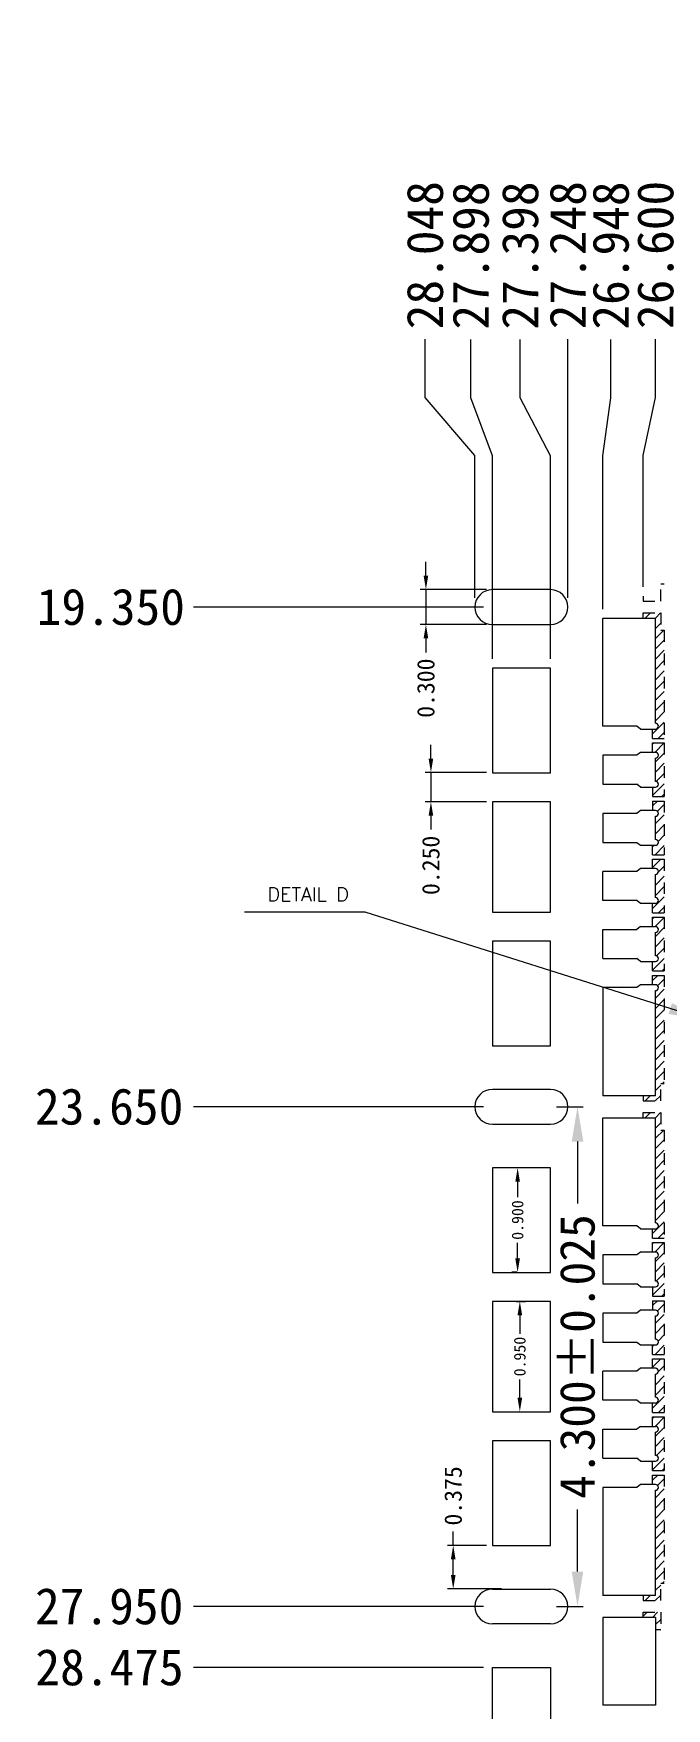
# Model space of a CAD drawing. Extents: x 1695.8 to 1728.7, y 273.4 to 317.1.
# Drawn here: x 1696.84 to 1702.29, y 288.24 to 302.65 of the extents above; entities that cross this region are included whole.
import ezdxf

# ---------------------------------------------------------------- set-up
doc = ezdxf.new("R2010")
doc.units = 0
doc.header["$MEASUREMENT"] = 0
doc.linetypes.add('HIDDEN', pattern=[0.375, 0.25, -0.125])
for name, color, linetype in [('ETCH', 4, 'Continuous'), ('LFBOTTOM', 4, 'Continuous'), ('LFTOP', 7, 'Continuous'), ('标注', 4, 'Continuous')]:
    doc.layers.add(name, color=color, linetype=linetype)
doc.styles.add('SIMPLEX', font='SIMPLEX')
doc.styles.add('宋体', font='')
doc.styles.get('宋体').set_extended_font_data('SimSun')
doc.dimstyles.new('2-0', dxfattribs={"dimtxt": 0.08, "dimasz": 0.12, "dimexe": 0.05, "dimexo": 0.025, "dimgap": 0.025, "dimtad": 0, "dimdec": 3, "dimzin": 1, "dimdsep": 46, "dimtxsty": 'SIMPLEX', "dimcen": 0.05, "dimadec": 0, "dimazin": 0, "dimtfac": 1, "dimtdec": 3, "dimtmove": 0, "dimatfit": 3, "dimfxl": 1, "dimarcsym": 0})
doc.dimstyles.new('ISO-25', dxfattribs={"dimtxt": 2.5, "dimasz": 2.5, "dimexe": 1.25, "dimexo": 0.625, "dimtad": 1, "dimtxsty": 'Standard', "dimcen": 2.5, "dimadec": 0, "dimazin": 0, "dimtfac": 1, "dimtmove": 0, "dimatfit": 3, "dimfxl": 1, "dimarcsym": 0})
doc.dimstyles.get("Standard").update_dxf_attribs({"dimscale": 1.5625, "dimtxt": 0.16, "dimasz": 0.16, "dimexe": 0.05, "dimexo": 0.05, "dimgap": 0.05, "dimtad": 0, "dimtih": 1, "dimtoh": 1, "dimdec": 3, "dimzin": 1, "dimdsep": 46, "dimtxsty": 'SIMPLEX', "dimcen": 0.009, "dimclrd": 256, "dimclre": 256, "dimclrt": 256, "dimadec": 0, "dimazin": 1, "dimtp": 0.05, "dimtm": 0.03, "dimtfac": 1, "dimtdec": 3, "dimtofl": 0, "dimtmove": 0, "dimatfit": 0, "dimfxl": 1, "dimtolj": 1, "dimtzin": 0, "dimlwd": -1, "dimlwe": -1, "dimarcsym": 0})
pattern_1 = [(45, (605.18657, 0), (-0.0441941738, 0.0441941738), [])]

# ---------------------------------------------------------------- blocks, each defined once
blk = doc.blocks.new('*D0')
at = {"layer": 'Defpoints', "color": 0, "transparency": 16777216}
for p in [(1214.551, -439.265), (1186.468, -456.314), (1186.653, -459.14)]:
    blk.add_point(p, dxfattribs=at)
at = {"layer": '标注', "lineweight": 0, "transparency": 16777216}
for p, q in [((1186.468, -456.814), (1186.468, -456.314)), ((1186.653, -457.314), (1186.468, -456.814)), ((1186.653, -459.062), (1186.653, -457.314))]:
    blk.add_line(p, q, dxfattribs=at)
at = {"layer": '标注', "lineweight": 0, "transparency": 16777216, "insert": (1186.468, -455.59), "char_height": 0.3125, "attachment_point": 5, "rotation": 90, "style": '宋体'}
blk.add_mtext('\\A1;27.898', dxfattribs=at)
blk = doc.blocks.new('*D1')
at = {"layer": 'Defpoints', "color": 0, "transparency": 16777216}
for p in [(1214.551, -439.265), (1186.893, -456.314), (1187.153, -459.14)]:
    blk.add_point(p, dxfattribs=at)
at = {"layer": '标注', "lineweight": 0, "transparency": 16777216}
for p, q in [((1186.893, -456.814), (1186.893, -456.314)), ((1187.153, -457.314), (1186.893, -456.814)), ((1187.153, -459.062), (1187.153, -457.314))]:
    blk.add_line(p, q, dxfattribs=at)
at = {"layer": '标注', "lineweight": 0, "transparency": 16777216, "insert": (1186.893, -455.59), "char_height": 0.3125, "attachment_point": 5, "rotation": 90, "style": '宋体'}
blk.add_mtext('\\A1;27.398', dxfattribs=at)
blk = doc.blocks.new('*D2')
at = {"layer": 'Defpoints', "color": 0, "transparency": 16777216}
for p in [(1214.551, -439.265), (1187.672, -456.314), (1187.603, -458.71)]:
    blk.add_point(p, dxfattribs=at)
at = {"layer": '标注', "lineweight": 0, "transparency": 16777216}
for p, q in [((1187.672, -456.814), (1187.672, -456.314)), ((1187.603, -457.314), (1187.672, -456.814)), ((1187.603, -458.632), (1187.603, -457.314))]:
    blk.add_line(p, q, dxfattribs=at)
at = {"layer": '标注', "lineweight": 0, "transparency": 16777216, "insert": (1187.672, -455.59), "char_height": 0.3125, "attachment_point": 5, "rotation": 90, "style": '宋体'}
blk.add_mtext('\\A1;26.948', dxfattribs=at)
blk = doc.blocks.new('*D3')
at = {"layer": 'Defpoints', "color": 0, "transparency": 16777216}
for p in [(1214.551, -439.265), (1188.056, -456.311), (1187.951, -458.52)]:
    blk.add_point(p, dxfattribs=at)
at = {"layer": '标注', "lineweight": 0, "transparency": 16777216}
for p, q in [((1188.056, -456.811), (1188.056, -456.311)), ((1187.951, -457.311), (1188.056, -456.811)), ((1187.951, -458.442), (1187.951, -457.311))]:
    blk.add_line(p, q, dxfattribs=at)
at = {"layer": '标注', "lineweight": 0, "transparency": 16777216, "insert": (1188.056, -455.585), "char_height": 0.3125, "attachment_point": 5, "rotation": 90, "style": '宋体'}
blk.add_mtext('\\A1;26.600', dxfattribs=at)
blk = doc.blocks.new('*D4')
at = {"layer": 'Defpoints', "color": 0, "transparency": 16777216}
for p in [(1214.551, -439.265), (1186.074, -456.311), (1186.503, -458.615)]:
    blk.add_point(p, dxfattribs=at)
at = {"layer": '标注', "lineweight": 0, "transparency": 16777216}
for p, q in [((1186.074, -456.811), (1186.074, -456.311)), ((1186.503, -457.311), (1186.074, -456.811)), ((1186.503, -458.537), (1186.503, -457.311))]:
    blk.add_line(p, q, dxfattribs=at)
at = {"layer": '标注', "lineweight": 0, "transparency": 16777216, "insert": (1186.074, -455.587), "char_height": 0.3125, "attachment_point": 5, "rotation": 90, "style": '宋体'}
blk.add_mtext('\\A1;28.048', dxfattribs=at)
blk = doc.blocks.new('*D5')
at = {"layer": 'Defpoints', "color": 0, "transparency": 16777216}
for p in [(1214.551, -439.265), (1187.303, -456.311), (1187.303, -458.615)]:
    blk.add_point(p, dxfattribs=at)
at = {"layer": '标注', "lineweight": 0, "transparency": 16777216}
blk.add_line((1187.303, -458.537), (1187.303, -456.311), dxfattribs=at)
at = {"layer": '标注', "lineweight": 0, "transparency": 16777216, "insert": (1187.303, -455.587), "char_height": 0.3125, "attachment_point": 5, "rotation": 90, "style": '宋体'}
blk.add_mtext('\\A1;27.248', dxfattribs=at)
blk = doc.blocks.new('*D6')
at = {"layer": 'Defpoints', "color": 0, "transparency": 16777216}
for p in [(1214.551, -439.265), (1184.082, -469.764), (1186.653, -469.765)]:
    blk.add_point(p, dxfattribs=at)
at = {"layer": '标注', "lineweight": 0, "transparency": 16777216}
for p, q in [((1184.582, -469.764), (1184.082, -469.764)), ((1185.082, -469.765), (1184.582, -469.764)), ((1186.575, -469.765), (1185.082, -469.765))]:
    blk.add_line(p, q, dxfattribs=at)
at = {"layer": '标注', "lineweight": 0, "transparency": 16777216, "insert": (1183.358, -469.764), "char_height": 0.3125, "attachment_point": 5, "style": '宋体'}
blk.add_mtext('\\A1;30.500', dxfattribs=at)
blk = doc.blocks.new('*D7')
at = {"layer": 'Defpoints', "color": 0, "transparency": 16777216}
for p in [(1214.551, -439.265), (1186.653, -469.765), (1186.653, -470.587)]:
    blk.add_point(p, dxfattribs=at)
at = {"layer": '标注', "lineweight": 0, "transparency": 16777216}
blk.add_line((1186.653, -469.844), (1186.653, -470.587), dxfattribs=at)
at = {"layer": '标注', "lineweight": 0, "transparency": 16777216, "insert": (1186.653, -471.311), "char_height": 0.3125, "attachment_point": 5, "rotation": 90, "style": '宋体'}
blk.add_mtext('\\A1;27.898', dxfattribs=at)
blk = doc.blocks.new('*D8')
at = {"layer": 'Defpoints', "color": 0, "transparency": 16777216}
for p in [(1214.551, -439.265), (1188.151, -468.615), (1188.153, -470.58)]:
    blk.add_point(p, dxfattribs=at)
at = {"layer": '标注', "lineweight": 0, "transparency": 16777216}
for p, q in [((1188.151, -468.694), (1188.151, -469.58)), ((1188.151, -469.58), (1188.153, -470.08)), ((1188.153, -470.08), (1188.153, -470.58))]:
    blk.add_line(p, q, dxfattribs=at)
at = {"layer": '标注', "lineweight": 0, "transparency": 16777216, "insert": (1188.153, -471.306), "char_height": 0.3125, "attachment_point": 5, "rotation": 90, "style": '宋体'}
blk.add_mtext('\\A1;26.400', dxfattribs=at)
blk = doc.blocks.new('*D11')
at = {"layer": 'Defpoints', "color": 0, "transparency": 16777216}
for p in [(1214.551, -439.265), (1184.082, -469.265), (1186.653, -469.265)]:
    blk.add_point(p, dxfattribs=at)
at = {"layer": '标注', "lineweight": 0, "transparency": 16777216}
for p, q in [((1184.582, -469.265), (1184.082, -469.265)), ((1185.082, -469.265), (1184.582, -469.265)), ((1186.575, -469.265), (1185.082, -469.265))]:
    blk.add_line(p, q, dxfattribs=at)
at = {"layer": '标注', "lineweight": 0, "transparency": 16777216, "insert": (1183.358, -469.265), "char_height": 0.3125, "attachment_point": 5, "style": '宋体'}
blk.add_mtext('\\A1;30.000', dxfattribs=at)
blk = doc.blocks.new('*D12')
at = {"layer": 'Defpoints', "color": 0, "transparency": 16777216}
for p in [(1214.551, -439.265), (1184.082, -468.865), (1186.653, -468.865)]:
    blk.add_point(p, dxfattribs=at)
at = {"layer": '标注', "lineweight": 0, "transparency": 16777216}
for p, q in [((1184.582, -468.865), (1184.082, -468.865)), ((1185.082, -468.865), (1184.582, -468.865)), ((1186.575, -468.865), (1185.082, -468.865))]:
    blk.add_line(p, q, dxfattribs=at)
at = {"layer": '标注', "lineweight": 0, "transparency": 16777216, "insert": (1183.356, -468.865), "char_height": 0.3125, "attachment_point": 5, "style": '宋体'}
blk.add_mtext('\\A1;29.600', dxfattribs=at)
blk = doc.blocks.new('*D13')
at = {"layer": 'Defpoints', "color": 0, "transparency": 16777216}
for p in [(1214.551, -439.265), (1184.082, -467.74), (1186.653, -467.74)]:
    blk.add_point(p, dxfattribs=at)
at = {"layer": '标注', "lineweight": 0, "transparency": 16777216}
for p, q in [((1184.582, -467.74), (1184.082, -467.74)), ((1185.082, -467.74), (1184.582, -467.74)), ((1186.575, -467.74), (1185.082, -467.74))]:
    blk.add_line(p, q, dxfattribs=at)
at = {"layer": '标注', "lineweight": 0, "transparency": 16777216, "insert": (1183.359, -467.74), "char_height": 0.3125, "attachment_point": 5, "style": '宋体'}
blk.add_mtext('\\A1;28.475', dxfattribs=at)
blk = doc.blocks.new('*D14')
at = {"layer": 'Defpoints', "color": 0, "transparency": 16777216}
for p in [(1214.551, -439.265), (1184.082, -467.215), (1186.653, -467.215)]:
    blk.add_point(p, dxfattribs=at)
at = {"layer": '标注', "lineweight": 0, "transparency": 16777216}
for p, q in [((1184.582, -467.215), (1184.082, -467.215)), ((1185.082, -467.215), (1184.582, -467.215)), ((1186.575, -467.215), (1185.082, -467.215))]:
    blk.add_line(p, q, dxfattribs=at)
at = {"layer": '标注', "lineweight": 0, "transparency": 16777216, "insert": (1183.356, -467.215), "char_height": 0.3125, "attachment_point": 5, "style": '宋体'}
blk.add_mtext('\\A1;27.950', dxfattribs=at)
blk = doc.blocks.new('*D15')
at = {"layer": 'Defpoints', "color": 0, "transparency": 16777216}
for p in [(1214.551, -439.265), (1184.082, -462.915), (1186.653, -462.915)]:
    blk.add_point(p, dxfattribs=at)
at = {"layer": '标注', "lineweight": 0, "transparency": 16777216}
for p, q in [((1184.582, -462.915), (1184.082, -462.915)), ((1185.082, -462.915), (1184.582, -462.915)), ((1186.575, -462.915), (1185.082, -462.915))]:
    blk.add_line(p, q, dxfattribs=at)
at = {"layer": '标注', "lineweight": 0, "transparency": 16777216, "insert": (1183.356, -462.915), "char_height": 0.3125, "attachment_point": 5, "style": '宋体'}
blk.add_mtext('\\A1;23.650', dxfattribs=at)
blk = doc.blocks.new('*D16')
at = {"layer": 'Defpoints', "color": 0, "transparency": 16777216}
for p in [(1214.551, -439.265), (1184.082, -458.615), (1186.653, -458.615)]:
    blk.add_point(p, dxfattribs=at)
at = {"layer": '标注', "lineweight": 0, "transparency": 16777216}
for p, q in [((1184.582, -458.615), (1184.082, -458.615)), ((1185.082, -458.615), (1184.582, -458.615)), ((1186.575, -458.615), (1185.082, -458.615))]:
    blk.add_line(p, q, dxfattribs=at)
at = {"layer": '标注', "lineweight": 0, "transparency": 16777216, "insert": (1183.37, -458.615), "char_height": 0.3125, "attachment_point": 5, "style": '宋体'}
blk.add_mtext('\\A1;19.350', dxfattribs=at)
blk = doc.blocks.new('*D25')
at = {"layer": 'Defpoints', "color": 0, "transparency": 16777216}
for p in [(1187.153, -462.915), (1187.385, -462.915), (1187.153, -467.215)]:
    blk.add_point(p, dxfattribs=at)
at = {"layer": '标注', "color": 0, "lineweight": 0, "transparency": 16777216}
for p, q in [((1187.203, -462.915), (1187.435, -462.915)), ((1187.385, -463.215), (1187.385, -463.749)), ((1187.385, -466.915), (1187.385, -466.382)), ((1187.203, -467.215), (1187.435, -467.215))]:
    blk.add_line(p, q, dxfattribs=at)
at = {"layer": '标注', "color": 0, "transparency": 16777216}
for points in [[(1187.435, -463.215), (1187.335, -463.215), (1187.385, -462.915)], [(1187.335, -466.915), (1187.435, -466.915), (1187.385, -467.215)]]:
    blk.add_solid(points, dxfattribs=at)
at = {"layer": '标注', "color": 0, "lineweight": 0, "transparency": 16777216, "insert": (1187.385, -465.065), "char_height": 0.3, "attachment_point": 5, "rotation": 90, "style": '宋体'}
blk.add_mtext('4.300%%P0.025', dxfattribs=at)
blk = doc.blocks.new('*D42')
at = {"layer": 'Defpoints', "color": 0, "transparency": 16777216}
for p in [(1186.316, -466.69), (1186.653, -466.69), (1186.782, -467.065)]:
    blk.add_point(p, dxfattribs=at)
at = {"layer": '标注', "color": 0, "lineweight": 0, "transparency": 16777216}
for p, q in [((1186.316, -466.69), (1186.316, -466.57)), ((1186.603, -466.69), (1186.266, -466.69)), ((1186.316, -466.945), (1186.316, -466.81)), ((1186.732, -467.065), (1186.266, -467.065))]:
    blk.add_line(p, q, dxfattribs=at)
at = {"layer": '标注', "color": 0, "transparency": 16777216}
for points in [[(1186.336, -466.81), (1186.296, -466.81), (1186.316, -466.69)], [(1186.296, -466.945), (1186.336, -466.945), (1186.316, -467.065)]]:
    blk.add_solid(points, dxfattribs=at)
at = {"layer": '标注', "color": 0, "lineweight": 0, "transparency": 16777216, "insert": (1186.316, -466.264), "char_height": 0.15, "attachment_point": 5, "rotation": 90, "style": '宋体'}
blk.add_mtext('0.375', dxfattribs=at)
blk = doc.blocks.new('*D43')
at = {"layer": 'Defpoints', "color": 0, "transparency": 16777216}
for p in [(1186.833, -464.59), (1186.889, -464.59), (1186.833, -465.54)]:
    blk.add_point(p, dxfattribs=at)
at = {"layer": '标注', "color": 0, "linetype": 'Continuous', "lineweight": 0, "transparency": 16777216}
for p, q in [((1186.858, -464.59), (1186.939, -464.59)), ((1186.858, -465.54), (1186.939, -465.54))]:
    blk.add_line(p, q, dxfattribs=at)
at = {"layer": '标注', "color": 0, "lineweight": 0, "transparency": 16777216}
for p, q in [((1186.889, -464.71), (1186.889, -464.869)), ((1186.889, -465.42), (1186.889, -465.262))]:
    blk.add_line(p, q, dxfattribs=at)
at = {"layer": '标注', "color": 0, "transparency": 16777216}
for points in [[(1186.909, -464.71), (1186.869, -464.71), (1186.889, -464.59)], [(1186.869, -465.42), (1186.909, -465.42), (1186.889, -465.54)]]:
    blk.add_solid(points, dxfattribs=at)
at = {"layer": '标注', "color": 0, "lineweight": 0, "transparency": 16777216, "insert": (1186.889, -465.065), "char_height": 0.1, "attachment_point": 5, "rotation": 90, "style": '宋体'}
blk.add_mtext('0.950', dxfattribs=at)
blk = doc.blocks.new('*D44')
at = {"layer": 'Defpoints', "color": 0, "transparency": 16777216}
for p in [(1186.87, -463.44), (1186.87, -463.44), (1186.889, -464.34)]:
    blk.add_point(p, dxfattribs=at)
at = {"layer": '标注', "color": 0, "linetype": 'Continuous', "lineweight": 0, "transparency": 16777216}
for p, q in [((1186.845, -463.44), (1186.82, -463.44)), ((1186.864, -464.34), (1186.82, -464.34))]:
    blk.add_line(p, q, dxfattribs=at)
at = {"layer": '标注', "color": 0, "lineweight": 0, "transparency": 16777216}
for p, q in [((1186.87, -463.56), (1186.87, -463.694)), ((1186.87, -464.22), (1186.87, -464.087))]:
    blk.add_line(p, q, dxfattribs=at)
at = {"layer": '标注', "color": 0, "transparency": 16777216}
for points in [[(1186.89, -463.56), (1186.85, -463.56), (1186.87, -463.44)], [(1186.85, -464.22), (1186.89, -464.22), (1186.87, -464.34)]]:
    blk.add_solid(points, dxfattribs=at)
at = {"layer": '标注', "color": 0, "lineweight": 0, "transparency": 16777216, "insert": (1186.87, -463.89), "char_height": 0.1, "attachment_point": 5, "rotation": 90, "style": '宋体'}
blk.add_mtext('0.900', dxfattribs=at)
blk = doc.blocks.new('*D45')
at = {"layer": 'Defpoints', "color": 0, "transparency": 16777216}
for p in [(1186.653, -460.04), (1186.124, -460.29), (1186.653, -460.29)]:
    blk.add_point(p, dxfattribs=at)
at = {"layer": '标注', "color": 0, "lineweight": 0, "transparency": 16777216}
for p, q in [((1186.124, -459.92), (1186.124, -459.8)), ((1186.603, -460.04), (1186.074, -460.04)), ((1186.124, -460.04), (1186.124, -460.29)), ((1186.603, -460.29), (1186.074, -460.29)), ((1186.124, -460.41), (1186.124, -460.53))]:
    blk.add_line(p, q, dxfattribs=at)
at = {"layer": '标注', "color": 0, "transparency": 16777216}
for points in [[(1186.104, -459.92), (1186.144, -459.92), (1186.124, -460.04)], [(1186.144, -460.41), (1186.104, -460.41), (1186.124, -460.29)]]:
    blk.add_solid(points, dxfattribs=at)
at = {"layer": '标注', "color": 0, "lineweight": 0, "transparency": 16777216, "insert": (1186.124, -460.838), "char_height": 0.15, "attachment_point": 5, "rotation": 90, "style": '宋体'}
blk.add_mtext('0.250', dxfattribs=at)
blk = doc.blocks.new('*D46')
at = {"layer": 'Defpoints', "color": 0, "transparency": 16777216}
for p in [(1186.653, -458.465), (1186.081, -458.765), (1186.653, -458.765)]:
    blk.add_point(p, dxfattribs=at)
at = {"layer": '标注', "color": 0, "lineweight": 0, "transparency": 16777216}
for p, q in [((1186.081, -458.345), (1186.081, -458.225)), ((1186.603, -458.465), (1186.031, -458.465)), ((1186.081, -458.465), (1186.081, -458.765)), ((1186.603, -458.765), (1186.031, -458.765)), ((1186.081, -458.885), (1186.081, -459.005))]:
    blk.add_line(p, q, dxfattribs=at)
at = {"layer": '标注', "color": 0, "transparency": 16777216}
for points in [[(1186.061, -458.345), (1186.101, -458.345), (1186.081, -458.465)], [(1186.101, -458.885), (1186.061, -458.885), (1186.081, -458.765)]]:
    blk.add_solid(points, dxfattribs=at)
at = {"layer": '标注', "color": 0, "lineweight": 0, "transparency": 16777216, "insert": (1186.081, -459.313), "char_height": 0.15, "attachment_point": 5, "rotation": 90, "style": '宋体'}
blk.add_mtext('0.300', dxfattribs=at)

msp = doc.modelspace()

# ---------------------------------------------------------------- hatches: boundary and pattern name
at = {"layer": 'ETCH', "lineweight": 0}
h = msp.add_hatch(dxfattribs=at)
h.set_pattern_fill('ANSI31', color=256, scale=0.5)
h.set_pattern_definition(pattern_1)
h.paths.add_polyline_path([(1702.2679, 297.5157), (1702.2369, 297.5157), (1702.2369, 297.6657), (1702.0869, 297.6657), (1702.0869, 297.6207), (1702.1919, 297.6207), (1702.1919, 296.7157, -0.9999999), (1702.1919, 296.6657), (1702.1669, 296.6657), (1702.1669, 296.5847), (1702.2679, 296.5847)])
h.paths.add_polyline_path([(1702.2679, 296.5467), (1702.1669, 296.5467), (1702.1669, 296.4657), (1702.1919, 296.4657, -1), (1702.1919, 296.4157), (1702.1919, 296.2157, -1), (1702.1919, 296.1657), (1702.1669, 296.1657), (1702.1669, 296.0847), (1702.2679, 296.0847)])
h.paths.add_polyline_path([(1702.2679, 296.0467), (1702.1669, 296.0467), (1702.1669, 295.9657), (1702.1919, 295.9657, -1.0000001), (1702.1919, 295.9157), (1702.1919, 295.7157, -0.997327), (1702.192, 295.6657), (1702.1669, 295.6657), (1702.1669, 295.5847), (1702.2679, 295.5847)])
h.paths.add_polyline_path([(1702.2679, 295.5467), (1702.1669, 295.5467), (1702.1669, 295.4657), (1702.1919, 295.4657, -1.0000001), (1702.1919, 295.4157), (1702.1919, 295.2157, -1.0000001), (1702.1919, 295.1657), (1702.1919, 295.1657), (1702.1669, 295.1657), (1702.1669, 295.0847), (1702.2679, 295.0847)])
h.paths.add_polyline_path([(1702.2679, 295.0467), (1702.1669, 295.0467), (1702.1669, 294.9657), (1702.1919, 294.9657, -1), (1702.1919, 294.9157), (1702.1919, 294.7157, -1), (1702.1919, 294.6657), (1702.1669, 294.6657), (1702.1669, 294.5847), (1702.2679, 294.5847)])
h.paths.add_polyline_path([(1702.2679, 294.5467), (1702.1669, 294.5467), (1702.1669, 294.4657), (1702.1919, 294.4657, -1.0000001), (1702.1919, 294.4157), (1702.1919, 293.5107), (1702.0869, 293.5107), (1702.0869, 293.4657), (1702.2369, 293.4657), (1702.2369, 293.6157), (1702.2679, 293.6157)])
h = msp.add_hatch(dxfattribs=at)
h.set_pattern_fill('ANSI31', color=256, scale=0.5)
h.set_pattern_definition([(45, (605.18657, -4.3), (-0.0441941738, 0.0441941738), [])])
h.paths.add_polyline_path([(1702.2679, 293.2157), (1702.2369, 293.2157), (1702.2369, 293.3657), (1702.0869, 293.3657), (1702.0869, 293.3207), (1702.1919, 293.3207), (1702.1919, 292.4157, -0.9999999), (1702.1919, 292.3657), (1702.1669, 292.3657), (1702.1669, 292.2847), (1702.2679, 292.2847)])
h.paths.add_polyline_path([(1702.2679, 292.2467), (1702.1669, 292.2467), (1702.1669, 292.1657), (1702.1919, 292.1657, -1), (1702.1919, 292.1157), (1702.1919, 291.9157, -1), (1702.1919, 291.8657), (1702.1669, 291.8657), (1702.1669, 291.7847), (1702.2679, 291.7847)])
h.paths.add_polyline_path([(1702.2679, 291.7467), (1702.1669, 291.7467), (1702.1669, 291.6657), (1702.1919, 291.6657, -1.0000001), (1702.1919, 291.6157), (1702.1919, 291.4157, -0.997327), (1702.192, 291.3657), (1702.1669, 291.3657), (1702.1669, 291.2847), (1702.2679, 291.2847)])
h.paths.add_polyline_path([(1702.2679, 291.2467), (1702.1669, 291.2467), (1702.1669, 291.1657), (1702.1919, 291.1657, -1.0000001), (1702.1919, 291.1157), (1702.1919, 290.9157, -1.0000001), (1702.1919, 290.8657), (1702.1919, 290.8657), (1702.1669, 290.8657), (1702.1669, 290.7847), (1702.2679, 290.7847)])
h.paths.add_polyline_path([(1702.2679, 290.7467), (1702.1669, 290.7467), (1702.1669, 290.6657), (1702.1919, 290.6657, -1), (1702.1919, 290.6157), (1702.1919, 290.4157, -1), (1702.1919, 290.3657), (1702.1669, 290.3657), (1702.1669, 290.2847), (1702.2679, 290.2847)])
h.paths.add_polyline_path([(1702.2679, 290.2467), (1702.1669, 290.2467), (1702.1669, 290.1657), (1702.1919, 290.1657, -1.0000001), (1702.1919, 290.1157), (1702.1919, 289.2107), (1702.0869, 289.2107), (1702.0869, 289.1657), (1702.2369, 289.1657), (1702.2369, 289.3157), (1702.2679, 289.3157)])
h = msp.add_hatch(dxfattribs=at)
h.set_pattern_fill('ANSI31', color=256, scale=0.5)
h.set_pattern_definition(pattern_1)
h.paths.add_polyline_path([(1702.1919, 289.0207), (1702.1919, 288.9157), (1702.2369, 288.9157), (1702.2369, 289.0657), (1702.0869, 289.0657), (1702.0869, 289.0207)])

# ---------------------------------------------------------------- linework, layer by layer
at = {"lineweight": 0}
for p, q in [((1701.2892, 297.8657, 0.002), (1700.7892, 297.8657, 0.002)), ((1700.7892, 297.5657, 0.002), (1701.2892, 297.5657, 0.002)), ((1701.2892, 293.5657, 0.002), (1700.7892, 293.5657, 0.002)), ((1700.7892, 293.2657, 0.002), (1701.2892, 293.2657, 0.002)), ((1700.7892, 289.2657, 0.002), (1701.2892, 289.2657, 0.002)), ((1701.2892, 288.9657, 0.002), (1700.7892, 288.9657, 0.002))]:
    msp.add_line(p, q, dxfattribs=at)
at = {"lineweight": 0, "ltscale": 10, "elevation": 0.002}
for points in [[(1701.2892, 297.1907), (1700.7892, 297.1907), (1700.7892, 296.2907), (1701.2892, 296.2907)], [(1701.2892, 296.0407), (1700.7892, 296.0407), (1700.7892, 295.0907), (1701.2892, 295.0907)], [(1701.2892, 294.8407), (1700.7892, 294.8407), (1700.7892, 293.9407), (1701.2892, 293.9407)], [(1701.2892, 292.8907), (1700.7892, 292.8907), (1700.7892, 291.9907), (1701.2892, 291.9907)], [(1701.2892, 291.7407), (1700.7892, 291.7407), (1700.7892, 290.7907), (1701.2892, 290.7907)], [(1701.2892, 290.5407), (1700.7892, 290.5407), (1700.7892, 289.6407), (1701.2892, 289.6407)], [(1701.2892, 287.4657), (1700.7892, 287.4657), (1700.7892, 288.5907), (1701.2892, 288.5907)]]:
    msp.add_lwpolyline(points, close=True, dxfattribs=at)
at = {"lineweight": 0}
for centre, start, end in [((1700.7892, 297.7157, 0.002), 90, 270), ((1701.2892, 297.7157, 0.002), 270, 90), ((1700.7892, 293.4157, 0.002), 90, 270), ((1701.2892, 293.4157, 0.002), 270, 90), ((1700.7892, 289.1157, 0.002), 90, 270), ((1701.2892, 289.1157, 0.002), 270, 90)]:
    msp.add_arc(centre, 0.15, start, end, dxfattribs=at)
at = {"layer": 'LFBOTTOM', "linetype": 'HIDDEN', "lineweight": 0, "ltscale": 0.2}
for p, q in [((1702.2679, 297.5157, 0.002), (1702.2679, 296.5847, 0.002)), ((1702.1669, 296.5847, 0.002), (1702.2679, 296.5847, 0.002)), ((1702.1669, 296.5467, 0.002), (1702.2679, 296.5467, 0.002)), ((1702.2679, 296.5467, 0.002), (1702.2679, 296.0847, 0.002)), ((1702.1669, 296.1657, 0.002), (1702.1669, 296.0847, 0.002)), ((1702.1669, 296.0847, 0.002), (1702.2679, 296.0847, 0.002)), ((1702.1669, 296.0467, 0.002), (1702.1669, 295.9657, 0.002)), ((1702.1669, 296.0467, 0.002), (1702.2679, 296.0467, 0.002)), ((1702.2679, 296.0467, 0.002), (1702.2679, 295.5847, 0.002)), ((1702.1669, 295.5847, 0.002), (1702.2679, 295.5847, 0.002)), ((1702.1669, 295.5467, 0.002), (1702.2679, 295.5467, 0.002)), ((1702.2679, 295.5467, 0.002), (1702.2679, 295.0847, 0.002)), ((1702.1669, 295.0847, 0.002), (1702.1669, 295.1657, 0.002)), ((1702.1669, 295.0847, 0.002), (1702.2679, 295.0847, 0.002)), ((1702.1669, 294.9657, 0.002), (1702.1669, 295.0467, 0.002)), ((1702.1669, 295.0467, 0.002), (1702.2679, 295.0467, 0.002)), ((1702.2679, 295.0467, 0.002), (1702.2679, 294.5847, 0.002)), ((1702.1669, 294.5847, 0.002), (1702.2679, 294.5847, 0.002)), ((1702.1669, 294.5467, 0.002), (1702.2679, 294.5467, 0.002)), ((1702.2679, 294.5467, 0.002), (1702.2679, 293.6157, 0.002)), ((1702.2679, 293.2157, 0.002), (1702.2679, 292.2847, 0.002)), ((1702.1669, 292.2847, 0.002), (1702.2679, 292.2847, 0.002)), ((1702.1669, 292.2467, 0.002), (1702.2679, 292.2467, 0.002)), ((1702.2679, 292.2467, 0.002), (1702.2679, 291.7847, 0.002)), ((1702.1669, 291.8657, 0.002), (1702.1669, 291.7847, 0.002)), ((1702.1669, 291.7847, 0.002), (1702.2679, 291.7847, 0.002)), ((1702.1669, 291.7467, 0.002), (1702.1669, 291.6657, 0.002)), ((1702.1669, 291.7467, 0.002), (1702.2679, 291.7467, 0.002)), ((1702.2679, 291.7467, 0.002), (1702.2679, 291.2847, 0.002)), ((1702.1669, 291.2847, 0.002), (1702.2679, 291.2847, 0.002)), ((1702.1669, 291.2467, 0.002), (1702.2679, 291.2467, 0.002)), ((1702.2679, 291.2467, 0.002), (1702.2679, 290.7847, 0.002)), ((1702.1669, 290.7847, 0.002), (1702.1669, 290.8657, 0.002)), ((1702.1669, 290.7847, 0.002), (1702.2679, 290.7847, 0.002)), ((1702.1669, 290.6657, 0.002), (1702.1669, 290.7467, 0.002)), ((1702.1669, 290.7467, 0.002), (1702.2679, 290.7467, 0.002)), ((1702.2679, 290.7467, 0.002), (1702.2679, 290.2847, 0.002)), ((1702.1669, 290.2847, 0.002), (1702.2679, 290.2847, 0.002)), ((1702.1669, 290.2467, 0.002), (1702.2679, 290.2467, 0.002)), ((1702.2679, 290.2467, 0.002), (1702.2679, 289.3157, 0.002))]:
    msp.add_line(p, q, dxfattribs=at)
at = {"layer": 'LFBOTTOM', "linetype": 'HIDDEN', "lineweight": 0, "ltscale": 0.2, "elevation": 0.002}
for points in [[(1702.0869, 297.8107), (1702.0869, 297.7657), (1702.2369, 297.7657), (1702.2369, 297.9157), (1702.2679, 297.9157)], [(1702.0869, 297.6207), (1702.0869, 297.6657), (1702.2369, 297.6657), (1702.2369, 297.5157), (1702.2679, 297.5157)], [(1702.1669, 296.5847), (1702.1669, 296.6657)], [(1702.1669, 296.4657), (1702.1669, 296.5467)], [(1702.1669, 295.5847), (1702.1669, 295.6657)], [(1702.1669, 295.4657), (1702.1669, 295.5467)], [(1702.1669, 294.5847), (1702.1669, 294.6657)], [(1702.1669, 294.4657), (1702.1669, 294.5467)], [(1702.0869, 293.5107), (1702.0869, 293.4657), (1702.2369, 293.4657), (1702.2369, 293.6157), (1702.2679, 293.6157)], [(1702.0869, 293.3207), (1702.0869, 293.3657), (1702.2369, 293.3657), (1702.2369, 293.2157), (1702.2679, 293.2157)], [(1702.1669, 292.2847), (1702.1669, 292.3657)], [(1702.1669, 292.1657), (1702.1669, 292.2467)], [(1702.1669, 291.2847), (1702.1669, 291.3657)], [(1702.1669, 291.1657), (1702.1669, 291.2467)], [(1702.1669, 290.2847), (1702.1669, 290.3657)], [(1702.1669, 290.1657), (1702.1669, 290.2467)], [(1702.0869, 289.2107), (1702.0869, 289.1657), (1702.2369, 289.1657), (1702.2369, 289.3157), (1702.2679, 289.3157)], [(1702.0869, 289.0207), (1702.0869, 289.0657), (1702.2369, 289.0657), (1702.2369, 288.9157), (1702.1919, 288.9157)]]:
    msp.add_lwpolyline(points, dxfattribs=at)
at = {"layer": 'LFTOP', "color": 0, "linetype": 'ByBlock', "lineweight": 0}
for p, q in [((1701.7392, 297.6207, 0.002), (1702.1919, 297.6207, 0.002)), ((1701.7392, 296.6907, 0.002), (1701.7392, 297.6207, 0.002)), ((1702.033, 296.6907, 0.002), (1701.7392, 296.6907, 0.002)), ((1702.0619, 296.6657, 0.002), (1702.033, 296.6907, 0.002)), ((1702.033, 296.4407, 0.002), (1701.7392, 296.4407, 0.002)), ((1701.7392, 296.4407, 0.002), (1701.7392, 296.1907, 0.002)), ((1702.0619, 296.4657, 0.002), (1702.033, 296.4407, 0.002)), ((1702.1919, 296.4657, 0.002), (1702.0619, 296.4657, 0.002)), ((1701.7392, 296.1907, 0.002), (1702.0306, 296.1907, 0.002)), ((1702.0619, 296.1657, 0.002), (1702.0306, 296.1907, 0.002)), ((1702.0619, 296.1657, 0.002), (1702.1919, 296.1657, 0.002)), ((1702.0306, 295.9407, 0.002), (1701.7392, 295.9407, 0.002)), ((1701.7392, 295.9407, 0.002), (1701.7392, 295.6907, 0.002)), ((1702.0619, 295.9657, 0.002), (1702.0306, 295.9407, 0.002)), ((1701.7392, 295.1907, 0.002), (1701.7392, 295.4407, 0.002)), ((1702.1919, 295.2157, 0.002), (1702.1919, 295.4157, 0.002)), ((1702.0306, 295.1907, 0.002), (1701.7392, 295.1907, 0.002)), ((1702.0619, 295.1657, 0.002), (1702.0306, 295.1907, 0.002)), ((1701.7392, 294.6907, 0.002), (1701.7392, 294.9407, 0.002)), ((1701.7392, 294.9407, 0.002), (1702.0306, 294.9407, 0.002)), ((1702.0619, 294.9657, 0.002), (1702.0306, 294.9407, 0.002)), ((1702.0619, 294.9657, 0.002), (1702.1919, 294.9657, 0.002)), ((1702.1919, 294.7157, 0.002), (1702.1919, 294.9157, 0.002)), ((1701.7392, 294.6907, 0.002), (1702.033, 294.6907, 0.002)), ((1702.0619, 294.6657, 0.002), (1702.033, 294.6907, 0.002)), ((1702.0619, 294.6657, 0.002), (1702.1919, 294.6657, 0.002)), ((1701.7392, 294.4407, 0.002), (1701.7392, 293.5106, 0.002)), ((1702.033, 294.4407, 0.002), (1701.7392, 294.4407, 0.002)), ((1702.0619, 294.4657, 0.002), (1702.033, 294.4407, 0.002)), ((1702.1919, 293.5107, 0.002), (1701.7392, 293.5106, 0.002)), ((1701.7392, 293.3207, 0.002), (1702.1919, 293.3207, 0.002)), ((1701.7392, 292.3907, 0.002), (1701.7392, 293.3207, 0.002)), ((1702.033, 292.3907, 0.002), (1701.7392, 292.3907, 0.002)), ((1702.0619, 292.3657, 0.002), (1702.033, 292.3907, 0.002)), ((1702.033, 292.1407, 0.002), (1701.7392, 292.1407, 0.002)), ((1701.7392, 292.1407, 0.002), (1701.7392, 291.8907, 0.002)), ((1702.0619, 292.1657, 0.002), (1702.033, 292.1407, 0.002)), ((1702.1919, 292.1657, 0.002), (1702.0619, 292.1657, 0.002)), ((1701.7392, 291.8907, 0.002), (1702.0306, 291.8907, 0.002)), ((1702.0619, 291.8657, 0.002), (1702.0306, 291.8907, 0.002)), ((1702.0619, 291.8657, 0.002), (1702.1919, 291.8657, 0.002)), ((1702.0306, 291.6407, 0.002), (1701.7392, 291.6407, 0.002)), ((1701.7392, 291.6407, 0.002), (1701.7392, 291.3907, 0.002)), ((1702.0619, 291.6657, 0.002), (1702.0306, 291.6407, 0.002)), ((1701.7392, 290.8907, 0.002), (1701.7392, 291.1407, 0.002)), ((1702.1919, 290.9157, 0.002), (1702.1919, 291.1157, 0.002)), ((1702.0306, 290.8907, 0.002), (1701.7392, 290.8907, 0.002)), ((1702.0619, 290.8657, 0.002), (1702.0306, 290.8907, 0.002)), ((1701.7392, 290.3907, 0.002), (1701.7392, 290.6407, 0.002)), ((1701.7392, 290.6407, 0.002), (1702.0306, 290.6407, 0.002)), ((1702.0619, 290.6657, 0.002), (1702.0306, 290.6407, 0.002)), ((1702.0619, 290.6657, 0.002), (1702.1919, 290.6657, 0.002)), ((1702.1919, 290.4157, 0.002), (1702.1919, 290.6157, 0.002)), ((1701.7392, 290.3907, 0.002), (1702.033, 290.3907, 0.002)), ((1702.0619, 290.3657, 0.002), (1702.033, 290.3907, 0.002)), ((1702.0619, 290.3657, 0.002), (1702.1919, 290.3657, 0.002)), ((1702.0619, 290.1657, 0.002), (1702.033, 290.1407, 0.002)), ((1701.7392, 290.1407, 0.002), (1701.7392, 289.2106, 0.002)), ((1702.033, 290.1407, 0.002), (1701.7392, 290.1407, 0.002)), ((1702.1919, 289.2107, 0.002), (1701.7392, 289.2106, 0.002)), ((1702.1919, 289.0207, 0.002), (1701.7392, 289.0207, 0.002)), ((1701.7392, 289.0207, 0.002), (1701.7392, 288.2657, 0.002)), ((1702.1919, 289.0207, 0.002), (1702.1919, 288.2657, 0.002)), ((1702.1919, 288.2657, 0.002), (1701.7392, 288.2657, 0.002))]:
    msp.add_line(p, q, dxfattribs=at)
at = {"layer": 'LFTOP', "color": 0, "linetype": 'Continuous', "lineweight": 0}
for p, q in [((1702.1919, 295.9657, 0.002), (1702.0619, 295.9657, 0.002)), ((1702.0619, 295.6657, 0.002), (1702.1919, 295.6657, 0.002)), ((1702.1919, 295.4657, 0.002), (1702.0619, 295.4657, 0.002)), ((1702.1919, 295.1657, 0.002), (1702.0619, 295.1657, 0.002)), ((1702.1919, 294.4657, 0.002), (1702.0619, 294.4657, 0.002)), ((1702.1919, 291.6657, 0.002), (1702.0619, 291.6657, 0.002)), ((1702.0619, 291.3657, 0.002), (1702.1919, 291.3657, 0.002)), ((1702.1919, 291.1657, 0.002), (1702.0619, 291.1657, 0.002)), ((1702.1919, 290.8657, 0.002), (1702.0619, 290.8657, 0.002)), ((1702.1919, 290.1657, 0.002), (1702.0619, 290.1657, 0.002))]:
    msp.add_line(p, q, dxfattribs=at)
at = {"layer": 'LFTOP', "color": 0, "linetype": 'ByBlock', "lineweight": 0, "elevation": 0.002}
for points in [[(1702.0619, 296.6657), (1702.1919, 296.6657, 1), (1702.1919, 296.7157), (1702.1919, 297.6207)], [(1702.1919, 296.2157), (1702.1919, 296.4157, 1), (1702.1919, 296.4657)], [(1702.1919, 295.6657, 1), (1702.1919, 295.7157), (1702.1919, 295.9157)], [(1702.1919, 293.5107), (1702.1919, 294.4157, 1), (1702.1919, 294.4657)], [(1702.0619, 292.3657), (1702.1919, 292.3657, 1), (1702.1919, 292.4157), (1702.1919, 293.3207)], [(1702.1919, 291.9157), (1702.1919, 292.1157, 1), (1702.1919, 292.1657)], [(1702.1919, 291.3657, 1), (1702.1919, 291.4157), (1702.1919, 291.6157)], [(1702.1919, 289.2107), (1702.1919, 290.1157, 1), (1702.1919, 290.1657)]]:
    msp.add_lwpolyline(points, format="xyb", dxfattribs=at)
for points in [[(1701.7392, 295.6907), (1702.0306, 295.6907), (1702.0619, 295.6657)], [(1702.0619, 295.4657), (1702.0306, 295.4407), (1701.7392, 295.4407)], [(1701.7392, 291.3907), (1702.0306, 291.3907), (1702.0619, 291.3657)], [(1702.0619, 291.1657), (1702.0306, 291.1407), (1701.7392, 291.1407)]]:
    msp.add_lwpolyline(points, dxfattribs=at)
at = {"layer": 'LFTOP', "color": 0, "linetype": 'ByBlock', "lineweight": 0}
for centre in [(1702.1919, 296.1907, 0.002), (1702.1919, 295.9407, 0.002), (1702.1919, 295.4407, 0.002), (1702.1919, 295.1907, 0.002), (1702.1919, 294.9407, 0.002), (1702.1919, 294.6907, 0.002), (1702.1919, 291.8907, 0.002), (1702.1919, 291.6407, 0.002), (1702.1919, 291.1407, 0.002), (1702.1919, 290.8907, 0.002), (1702.1919, 290.6407, 0.002), (1702.1919, 290.3907, 0.002)]:
    msp.add_arc(centre, 0.025, 270, 90, dxfattribs=at)

# ---------------------------------------------------------------- texts
at = {"layer": '标注', "lineweight": 0, "insert": (1699.2042, 295.244, 0.0024), "char_height": 0.12, "attachment_point": 5, "style": 'SIMPLEX'}
msp.add_mtext('DETAIL D', dxfattribs=at)

# ---------------------------------------------------------------- dimensions: what is measured, and where the dimension line sits
at = {"layer": '标注', "lineweight": 0}
for feature_location, offset, dtype, picture, middle in [((1700.7892, 287.4657, 0.002), (-2.5711, 0.0002), 0, '*D12', (1697.4923, 287.4659, 0.002)), ((1700.7892, 289.1157, 0.002), (-2.5711, 0.0002), 0, '*D14', (1697.4923, 289.1159, 0.002)), ((1700.7892, 293.4157, 0.002), (-2.5711, 0.0002), 0, '*D15', (1697.4923, 293.4159, 0.002)), ((1700.7892, 286.5657, 0.002), (-2.5711, 0.0017), 0, '*D6', (1697.494, 286.5674, 0.002)), ((1700.7892, 287.0657, 0.002), (-2.5711, 0.0002), 0, '*D11', (1697.494, 287.0659, 0.002)), ((1700.7892, 288.5907, 0.002), (-2.5711, 0.0002), 0, '*D13', (1697.4949, 288.591, 0.002)), ((1700.7892, 297.7157, 0.002), (-2.5711, 0.0002), 0, '*D16', (1697.5062, 297.7159, 0.002)), ((1700.6392, 297.7157, 0.002), (-0.4292, 2.3045), 1, '*D4', (1700.21, 300.7443, 0.002)), ((1700.7892, 297.1907, 0.002), (-0.1846, 2.826), 1, '*D0', (1700.6045, 300.7407, 0.002)), ((1700.7892, 286.5657, 0.002), (0, -0.8212), 1, '*D7', (1700.7892, 285.0205, 0.002)), ((1701.2892, 297.1907, 0.002), (-0.2596, 2.826), 1, '*D1', (1701.0296, 300.7407, 0.002)), ((1701.4392, 297.7157, 0.002), (0, 2.3045), 1, '*D5', (1701.4392, 300.7443, 0.002)), ((1701.7392, 297.6207, 0.002), (0.0694, 2.3959), 1, '*D2', (1701.8086, 300.7407, 0.002)), ((1702.0869, 297.8107, 0.002), (0.105, 2.2096), 1, '*D3', (1702.1919, 300.7461, 0.002)), ((1702.2869, 287.7157, 0.002), (0.0023, -1.9647), 1, '*D8', (1702.2892, 285.0252, 0.002))]:
    dim = msp.add_ordinate_dim(feature_location=feature_location, offset=offset, dtype=dtype, origin=(1728.6869, 317.0657, 0.002), dimstyle='Standard', override={"dimtxt": 0.2, "dimtxsty": '宋体', "dimlwe": 0}, dxfattribs=at)
    dim.commit()
    dim.dimension.update_dxf_attribs({"geometry": picture, "text_midpoint": middle, "insert": (514.1363, 756.3311, 0.002)})
for base, p1, p2, text, picture, middle in [((1700.2176, 297.5657), (1700.7892, 297.8657, 0.002), (1700.7892, 297.5657, 0.002), '<>00', '*D46', (1700.2176, 297.018)), ((1700.2605, 296.0407), (1700.7892, 296.2907, 0.002), (1700.7892, 296.0407, 0.002), '<>0', '*D45', (1700.2605, 295.493))]:
    dim = msp.add_linear_dim(base=base, p1=p1, p2=p2, angle=90, text=text, dimstyle='ISO-25', override={"dimtxt": 0.15, "dimasz": 0.12, "dimexe": 0.05, "dimexo": 0.05, "dimgap": 0.05, "dimtad": 0, "dimdec": 3, "dimdsep": 46, "dimtxsty": '宋体', "dimlwd": 0, "dimlwe": 0}, dxfattribs=at)
    dim.commit()
    dim.dimension.update_dxf_attribs({"geometry": picture, "text_midpoint": middle, "dimtype": 128, "insert": (514.1363, 756.3311)})
dim = msp.add_linear_dim(base=(1701.5215, 293.4157, 0.002), p1=(1701.2892, 289.1157, 0.002), p2=(1701.2892, 293.4157, 0.002), angle=90, text='4.300%%P0.025', dimstyle='ISO-25', override={"dimtxt": 0.3, "dimasz": 0.3, "dimexe": 0.05, "dimexo": 0.05, "dimgap": 0.05, "dimtad": 0, "dimdec": 3, "dimdsep": 46, "dimtxsty": '宋体', "dimlwd": 0, "dimlwe": 0}, dxfattribs=at)
dim.commit()
dim.dimension.update_dxf_attribs({"geometry": '*D25', "text_midpoint": (1701.5215, 291.2657, 0.002), "insert": (514.1363, 756.3311, 0.002)})
for base, p1, p2, dimstyle, override, picture, middle in [((1701.0066, 292.8907), (1701.0252, 291.9907, 0.002), (1701.0066, 292.8907, 0.002), '2-0', {"dimtxt": 0.1, "dimtxsty": '宋体', "dimfxl": 0.0072, "dimlwd": 0, "dimlwe": 0, "dimarcsym": 2}, '*D44', (1701.0066, 292.4407)), ((1701.0252, 291.7407), (1700.969, 290.7907, 0.002), (1700.969, 291.7407, 0.002), '2-0', {"dimtxt": 0.1, "dimtxsty": '宋体', "dimfxl": 0.0072, "dimlwd": 0, "dimlwe": 0, "dimarcsym": 2}, '*D43', (1701.0252, 291.2657)), ((1700.4519, 289.6407), (1700.9181, 289.2657, 0.002), (1700.7892, 289.6407, 0.002), 'ISO-25', {"dimtxt": 0.15, "dimasz": 0.12, "dimexe": 0.05, "dimexo": 0.05, "dimgap": 0.05, "dimtad": 0, "dimdec": 3, "dimdsep": 46, "dimtxsty": '宋体', "dimlwd": 0, "dimlwe": 0}, '*D42', (1700.4519, 290.0671))]:
    dim = msp.add_linear_dim(base=base, p1=p1, p2=p2, angle=90, dimstyle=dimstyle, override=override, dxfattribs=at)
    dim.commit()
    dim.dimension.update_dxf_attribs({"geometry": picture, "text_midpoint": middle, "insert": (514.1363, 756.3311)})

# ---------------------------------------------------------------- leaders
msp.add_leader([(1702.6054, 294.1701, -0.004), (1699.6944, 295.0893, -0.004), (1698.656, 295.0893, -0.004)], dimstyle='Standard', override={"dimscale": 1, "dimtxt": 0.12, "dimasz": 0.3, "dimexe": 0.04, "dimexo": 0.04, "dimgap": 0.04, "dimtad": 0, "dimtih": 0, "dimtoh": 0, "dimclrd": 4, "dimlwd": 0}, dxfattribs=at)

doc.saveas('drawing.dxf')
